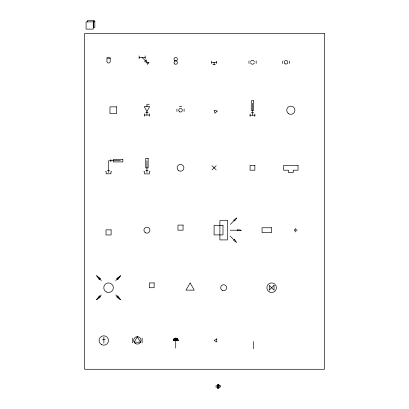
<?xml version="1.0" encoding="UTF-8"?>
<svg xmlns="http://www.w3.org/2000/svg" width="409" height="409" viewBox="0 0 409 409"><rect width="100%" height="100%" fill="white"/><g stroke="black" fill="none" stroke-linecap="round" stroke-linejoin="round"><path stroke-width="0.61" d="M146.938 111.345L149.699 106.56L144.178 106.56L146.938 111.345L146.938 115.041M96.57 299.72L99.397 295.763L100.527 296.898L96.57 299.72L101.366 294.925M120.553 275.738L117.726 279.695L116.596 278.565L120.553 275.738L115.757 280.533M211.985 169.919L216.203 165.696M230.282 224.423L234.132 220.574M139.142 57.378L145.139 57.378M106.913 57.48L110.21 57.48M211.693 62.275L216.494 62.275M212.895 64.627L215.292 64.627M149.234 104.264L146.938 104.264L146.938 106.56M179.316 106.647L181.714 106.647M145.788 112.644L148.089 112.644M251.32 112.746L253.616 112.746M144.541 115.041L149.336 115.041M250.073 115.19L254.868 115.19M120.456 160.711L108.564 160.711L108.564 172.603M107.414 170.308L109.709 170.308M145.788 170.308L148.089 170.308M105.466 171.407L106.166 171.407L106.166 173.805L110.962 173.805L110.962 171.407L111.662 171.407M143.84 171.504L144.541 171.504L144.541 173.902L149.336 173.902L149.336 171.504L150.037 171.504M230.185 230.216L237.578 230.216M174.965 338.238L176.468 338.238M174.459 338.478L176.979 338.478M174.137 338.718L177.302 338.718M173.902 338.959L177.537 338.959M173.723 339.199L177.716 339.199M102.567 339.296L105.164 339.296M173.585 339.434L177.849 339.434M173.482 339.674L177.956 339.674M173.411 339.915L178.027 339.915M173.365 340.155L178.073 340.155M173.339 340.395L178.099 340.395M217.45 385.672L218.861 385.672M217.45 387.2L218.861 387.2M96.57 275.738L100.527 278.565L99.397 279.695L96.57 275.738L101.366 280.533M120.553 299.72L116.596 296.898L117.726 295.763L120.553 299.72L115.757 294.925M142.041 57.378L145.486 60.829M211.985 165.696L216.203 169.919M230.185 236.116L234.081 240.011M296.842 229.27L296.842 231.065M295.641 228.37L295.641 231.964M294.444 229.27L294.444 231.065M289.644 61.079L289.644 63.477M282.45 61.079L282.45 63.477M256.167 60.977L256.167 63.477M254.868 113.942L254.868 116.442M253.473 341.581L253.473 348.78M252.471 103.15L252.471 115.19M250.073 113.942L250.073 116.442M248.974 60.977L248.974 63.477M218.887 385.759L218.887 387.113M216.494 61.125L216.494 63.426M214.096 62.275L214.096 64.627M211.693 61.125L211.693 63.426M184.111 109.045L184.111 111.442M176.918 109.045L176.918 111.442M175.717 340.544L175.717 348.09M149.336 113.845L149.336 116.243M146.938 160.711L146.938 172.603M145.139 55.88L145.139 58.881M144.541 113.845L144.541 116.243M142.143 338.1L142.143 342.895M139.142 55.88L139.142 58.881M132.547 338.1L132.547 342.895M110.859 159.561L110.859 161.862M103.866 337.098L103.866 343.192M93.278 21.907L93.278 29.1L86.079 29.1L86.079 21.907L94.111 21.887L94.111 20.45L87.587 20.45L87.587 21.887M254.347 62.868A1.968 1.968 0 0 1 250.594 62.868M250.594 61.682A1.968 1.968 0 0 1 254.347 61.682M137.322 336.791L134.203 342.195L140.44 342.195L137.322 336.791M190.124 282.946L185.977 290.129L194.275 290.129L190.124 282.946M236.678 218.028L234.582 221.024L233.682 220.124L236.678 218.028M148.937 62.674L147.337 64.377L146.34 59.98L144.638 61.677L148.937 62.674M217.189 111.043L214.991 113.242L214.096 110.246L217.189 111.043M234.582 239.51L233.682 240.41L236.678 242.511L234.582 239.51M274.056 285.334L269.26 290.129L269.26 285.334L274.056 290.129L274.056 285.334M216.79 338.897L214.096 340.498L216.79 341.996L216.79 338.897M241.177 230.216L237.578 230.819L237.578 229.618L241.177 230.216M94.827 21.171L93.39 21.171L93.39 27.469L94.827 27.469L94.827 21.171M324.424 33.497L84.576 33.497L84.576 369.276L324.424 369.276L324.424 33.497M110.21 58.277L106.913 58.277L106.913 61.376A1.651 1.651 0 0 0 108.564 63.027A1.651 1.651 0 0 0 110.21 61.376L110.21 58.277M253.667 100.752L251.269 100.752L251.269 110.343L253.667 110.343L253.667 100.752M116.657 106.846L109.96 106.846L109.96 113.544L116.657 113.544L116.657 106.846M148.135 158.314L145.737 158.314L145.737 167.91L148.135 167.91L148.135 158.314M122.853 159.515L113.257 159.515L113.257 161.913L122.853 161.913L122.853 159.515M254.868 165.41L250.073 165.41L250.073 170.205L254.868 170.205L254.868 165.41M298.038 165.41L283.647 165.41L283.647 170.205L288.447 170.205L288.447 172.603L293.243 172.603L293.243 170.205L298.038 170.205L298.038 165.41M227.384 220.523L219.889 220.523L219.889 239.909L227.384 239.909L227.384 220.523M183.063 225.073L177.966 225.073L177.966 230.17L183.063 230.17L183.063 225.073M222.987 225.42L214.096 225.42L214.096 234.914L222.987 234.914L222.987 225.42M271.658 227.767L262.062 227.767L262.062 232.568L271.658 232.568L271.658 227.767M111.11 229.868L106.013 229.868L106.013 234.965L111.11 234.965L111.11 229.868M154.132 282.931L149.336 282.931L149.336 287.731L154.132 287.731L154.132 282.931M178.099 340.544L173.339 340.544A2.382 2.382 0 0 1 175.717 338.115A2.382 2.382 0 0 1 178.099 340.544M218.861 384.322L217.45 384.322L217.45 388.55L218.861 388.55L218.861 384.322M220.303 385.759L216.008 385.759L216.008 387.113L220.303 387.113L220.303 385.759M106.166 291.883A4.796 4.796 0 0 0 113.359 287.731A4.796 4.796 0 0 0 106.166 283.575A4.796 4.796 0 0 0 106.166 291.883M135.497 343.596A3.696 3.696 0 0 0 141.044 340.395A3.696 3.696 0 0 0 135.497 337.195A3.696 3.696 0 0 0 135.497 343.596M101.417 344.562A4.698 4.698 0 0 0 108.462 340.498A4.698 4.698 0 0 0 101.417 336.428A4.698 4.698 0 0 0 101.417 344.562M269.26 291.883A4.796 4.796 0 0 0 276.453 287.731A4.796 4.796 0 0 0 269.26 283.575A4.796 4.796 0 0 0 269.26 291.883M222.189 290.329A2.996 2.996 0 0 0 226.683 287.731A2.996 2.996 0 0 0 222.189 285.134A2.996 2.996 0 0 0 222.189 290.329M145.44 232.762A2.996 2.996 0 0 0 149.934 230.17A2.996 2.996 0 0 0 145.44 227.573A2.996 2.996 0 0 0 145.44 232.762M178.815 170.752A3.4 3.4 0 0 0 183.912 167.808A3.4 3.4 0 0 0 178.815 164.868A3.4 3.4 0 0 0 178.815 170.752M288.795 113.799A4.1 4.1 0 0 0 294.945 110.246A4.1 4.1 0 0 0 288.795 106.693A4.1 4.1 0 0 0 288.795 113.799M179.617 111.805A1.8 1.8 0 0 0 182.317 110.246A1.8 1.8 0 0 0 179.617 108.687A1.8 1.8 0 0 0 179.617 111.805M285.037 63.768A1.8 1.8 0 0 0 287.839 62.403A1.8 1.8 0 0 0 285.262 60.66A1.8 1.8 0 0 0 285.037 63.768M174.766 63.983A1.697 1.697 0 0 0 177.414 62.7A1.697 1.697 0 0 0 174.975 61.048A1.697 1.697 0 0 0 174.766 63.983M174.766 60.588A1.697 1.697 0 0 0 177.414 59.3A1.697 1.697 0 0 0 174.975 57.654A1.697 1.697 0 0 0 174.766 60.588"/></g></svg>
